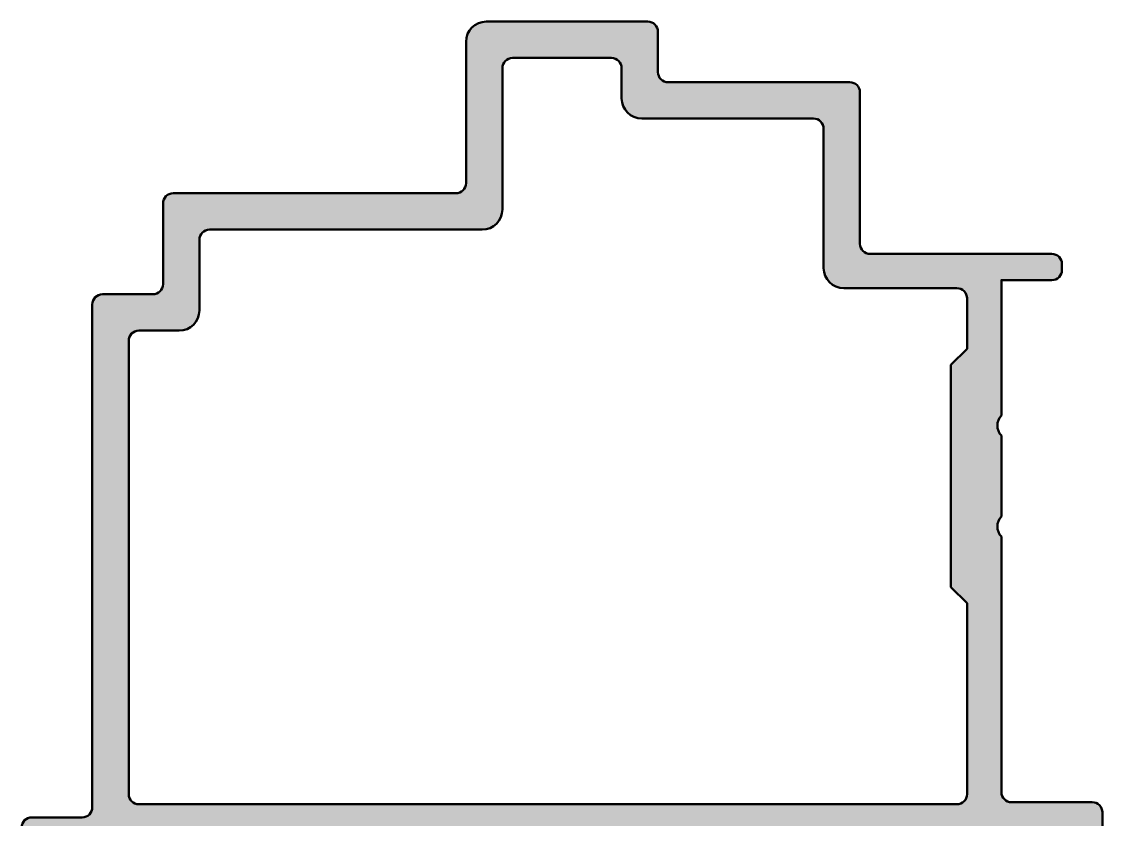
# Model space of a CAD drawing. Extents: x 0 to 75, y 0 to 102.
# Drawn here: x 3.5 to 57, y 62.5 to 102 of the extents above; entities that cross this region are included whole.
import ezdxf

# ---------------------------------------------------------------- set-up
doc = ezdxf.new("R2010")
doc.units = 0
doc.layers.add('0S-Alu contour', color=7, linetype='Continuous', lineweight=50)
doc.layers.add('0S-Alu hatch', color=252, linetype='Continuous', lineweight=25)

# ---------------------------------------------------------------- blocks, each defined once
blk = doc.blocks.new('430200__19F2C8B2_58EF_4338_A66D_4EC13E8A9B59_')
at = {"layer": '0S-Alu hatch'}
h = blk.add_hatch(color=256, dxfattribs=at)
edge = h.paths.add_edge_path()
edge.add_line((6.999970203379376, 87.99999325922859), (6.999970203379405, 63.10003412983358))
edge.add_ellipse((6.499970203379319, 63.10003412983373), major_axis=(-0.5000000000000853, 0), ratio=1, start_angle=89.99999999998369, end_angle=180, ccw=False)
edge.add_line((6.499970203379177, 62.60003412983365), (3.999946203140751, 62.60003412983365))
edge.add_arc((3.999946203140765, 62.10003412983372), 0.499999999999929, 90.0000000000016, 180)
edge.add_line((3.499946203140837, 62.10003412983372), (3.499946203140837, 61.99999088314871))
edge.add_arc((3.999946203140765, 61.99999088314868), 0.499999999999929, 180, 269.9999999999951)
edge.add_line((3.999946203140723, 61.49999088314875), (6.492283576885185, 61.49999088314875))
edge.add_ellipse((6.413447130342163, 61.23247029115564), major_axis=(-0.2788950563274284, 0), ratio=1, start_angle=178.8354106259059, end_angle=253.5801235805121, ccw=False)
edge.add_line((6.692284576885205, 61.22680188315728), (6.692284576885199, 60.77320788315725))
edge.add_ellipse((6.413416481242038, 60.7675472236802), major_axis=(-0.2789255417371433, 0), ratio=1, start_angle=106.42459455535439, end_angle=181.1628700728853, ccw=False)
edge.add_line((6.492283576885202, 60.50000388315726), (6.492283576885185, 58.61999288314878))
edge.add_arc((6.792283576885225, 58.6199928831488), 0.3000000000000398, 180, 270.0000000000027)
edge.add_line((6.792283576885239, 58.31999288314875), (7.772257895927978, 58.31999288314875))
edge.add_arc((7.772257895927992, 58.61999288314875), 0.2999999999999971, 269.9999999999973, 360)
edge.add_line((8.07225789592799, 58.61999288314875), (8.072257895927976, 61.37999088314875))
edge.add_ellipse((8.19225026653345, 61.37999088314875), major_axis=(-0.1199923706054733, 0), ratio=1, start_angle=270, end_angle=360, ccw=False)
edge.add_line((8.19225026653345, 61.49998325375422), (12.49227594749067, 61.49998325375423))
edge.add_ellipse((12.49229138458384, 60.99999869102476), major_axis=(-0.4999845629677774, 0), ratio=1, start_angle=179.9991052558096, end_angle=270.00176901518995, ccw=False)
edge.add_line((12.99227594749065, 60.99999088314979), (12.99227594749067, 60.29998630551204))
edge.add_line((12.99227594749067, 60.29998630551204), (11.60403131858442, 57.89546817807064))
edge.add_arc((11.72787726737098, 57.83755965032963), 0.1367158243071119, 154.9399071397933, 284.928266631359)
edge.add_arc((11.41329615687918, 62.51625634504268), 4.823498731231913, 274.1587439554682, 343.4516124387958)
edge.add_ellipse((16.51629309892144, 60.99999088314918), major_axis=(-0.4999999999996266, 0), ratio=1, start_angle=269.9999999999992, end_angle=343.4516124387951, ccw=False)
edge.add_line((16.51629309892145, 61.4999908831488), (46.97895615396902, 61.49999088314885))
edge.add_ellipse((46.97895615396906, 60.99999088314898), major_axis=(-0.4999999999998792, 0), ratio=1, start_angle=195.5026065571003, end_angle=270.0000000000049, ccw=False)
edge.add_arc((51.9779330721576, 62.38657478982087), 4.68771483013711, 195.5026065570951, 266.9579243877493)
edge.add_arc((51.76728355279239, 57.83513607748216), 0.135158616301025, 253.616210323016, 386.5152777472297)
edge.add_line((51.88822555767901, 57.89547580746508), (50.49998092877276, 60.29999393490649))
edge.add_line((50.49998092877276, 60.29999393490649), (50.49998092877276, 60.9999985125432))
edge.add_ellipse((50.99996549167959, 61.00000632041921), major_axis=(-0.4999845629677895, 0), ratio=1, start_angle=-90.00176901519148, end_angle=0.000894744190475194, ccw=False)
edge.add_line((50.99998092877277, 61.49999088314869), (55.29999877226075, 61.49999833918916))
edge.add_ellipse((55.29999898033544, 61.37999833918934), major_axis=(-0.1200000000000002, 0), ratio=1, start_angle=180, end_angle=270.00009934834884, ccw=False)
edge.add_line((55.41999898033544, 61.37999833918934), (55.41999898033544, 58.62000051254321))
edge.add_arc((55.71999898033544, 58.6200005125432), 0.2999999999999971, 180, 270.0000000000013)
edge.add_line((55.71999898033545, 58.32000051254321), (56.69997329937822, 58.32000051254321))
edge.add_arc((56.69997329937821, 58.62000051254323), 0.3000000000000185, 270.0000000000013, 360)
edge.add_line((56.99997329937823, 58.62000051254323), (56.99997329937823, 60.50001151255172))
edge.add_ellipse((57.07884039502141, 60.76755485307467), major_axis=(-0.2789255417371599, 0), ratio=1, start_angle=-1.1628700728862214, end_angle=73.57540544464422, ccw=False)
edge.add_line((56.79997229937823, 60.77321551255173), (56.79997229937823, 61.22680951255173))
edge.add_ellipse((57.07880974592129, 61.2324779205501), major_axis=(-0.2788950563274377, 0), ratio=1, start_angle=-73.58012358050507, end_angle=1.16458937409692, ccw=False)
edge.add_line((56.99997329937822, 61.49999851254321), (56.99997020337928, 62.84999088314894))
edge.add_arc((56.49997020337931, 62.84999088314892), 0.4999999999999716, 0, 90.00000000000325)
edge.add_line((56.49997020337928, 63.34999088314889), (52.49997020337929, 63.34999088314889))
edge.add_ellipse((52.49997020337929, 63.84999088314889), major_axis=(-0.5, 0), ratio=1, start_angle=0, end_angle=90, ccw=False)
edge.add_line((51.99997020337928, 63.84999088314889), (51.99997020337928, 76.49999088314881))
edge.add_ellipse((52.52499715737191, 76.99999088314881), major_axis=(-0.7250195186467593, 0), ratio=1, start_angle=-43.60134995159302, end_angle=43.60134995159302, ccw=False)
edge.add_line((51.99997020337928, 77.49999088314881), (51.99997020337928, 81.4999634173286))
edge.add_ellipse((52.52499715737191, 81.99996341732862), major_axis=(-0.7250195186467593, 0), ratio=1, start_angle=-43.60134995159302, end_angle=43.60134995159302, ccw=False)
edge.add_line((51.99997020337928, 82.4999634173286), (51.99997020337928, 89.19999088314891))
edge.add_line((51.99997020337928, 89.19999088314891), (54.49997020337928, 89.19999088314891))
edge.add_arc((54.49997020337934, 89.69999088314886), 0.4999999999999432, 269.9999999999935, 360)
edge.add_line((54.99997020337929, 89.69999088314886), (54.99997020337929, 89.99999088314875))
edge.add_arc((54.49997020337925, 89.99999088314877), 0.5000000000000285, 0, 89.99999999999675)
edge.add_line((54.49997020337928, 90.49999088314883), (45.49997020337917, 90.49999088314883))
edge.add_ellipse((45.49997020337922, 90.99999088314875), major_axis=(-0.4999999999999432, 0), ratio=1, start_angle=0, end_angle=89.99999999999352, ccw=False)
edge.add_line((44.99997020337928, 90.99999088314875), (44.99997020337928, 98.49999088314881))
edge.add_arc((44.49997020337928, 98.49999088314881), 0.5, 0, 90)
edge.add_line((44.49997020337928, 98.99999088314881), (35.49994925489824, 98.99999088314887))
edge.add_ellipse((35.49994925489819, 99.49999088314894), major_axis=(-0.500000000000071, 0), ratio=1, start_angle=0, end_angle=90.00000000000568, ccw=False)
edge.add_line((34.99994925489812, 99.49999088314894), (34.99994925489812, 101.4999904651394))
edge.add_arc((34.49994925489807, 101.4999904651393), 0.5000000000000498, 0, 90.00000000000651)
edge.add_line((34.49994925489801, 101.9999904651394), (26.49997020337918, 101.9999904651394))
edge.add_arc((26.49997020337918, 100.9999904651394), 1, 90, 180)
edge.add_line((25.49997020337918, 100.9999904651394), (25.49997020337917, 93.99999088315006))
edge.add_ellipse((24.99997020337928, 93.99999088315006), major_axis=(-0.4999999999998935, 0), ratio=1, start_angle=90, end_angle=180, ccw=False)
edge.add_line((24.99997020337928, 93.49999088315016), (10.99997020338099, 93.49999088315018))
edge.add_arc((10.99997020338095, 92.9999908831501), 0.500000000000071, 89.99999999999511, 180)
edge.add_line((10.49997020338088, 92.9999908831501), (10.49997020338099, 88.99999325922867))
edge.add_ellipse((9.999970203381025, 88.99999325922872), major_axis=(-0.4999999999999716, 0), ratio=1, start_angle=89.99999999999511, end_angle=180, ccw=False)
edge.add_line((9.999970203380983, 88.49999325922875), (7.499970203379263, 88.49999325922877))
edge.add_arc((7.499970203379419, 87.99999325922875), 0.5000000000000427, 90.0000000000179, 180)
edge = h.paths.add_edge_path()
edge.add_arc((11.29997020338113, 87.69999325922865), 1.000000000000014, 270, 360)
edge.add_line((12.29997020338115, 87.69999325922865), (12.29997020338092, 91.19999088315015))
edge.add_ellipse((12.79997020338093, 91.19999088315015), major_axis=(-0.5000000000000142, 0), ratio=1, start_angle=270.00000000001387, end_angle=360, ccw=False)
edge.add_line((12.79997020338081, 91.69999088315016), (26.29997020337924, 91.6999908831502))
edge.add_arc((26.29997020337924, 92.69999088315024), 1, 270, 360)
edge.add_line((27.29997020337924, 92.69999088315024), (27.29997020337924, 99.69999046513973))
edge.add_ellipse((27.79997020337898, 99.69999046513972), major_axis=(-0.4999999999997442, 0), ratio=1, start_angle=269.99999999998454, end_angle=360, ccw=False)
edge.add_line((27.79997020337912, 100.1999904651394), (32.69994925489805, 100.1999904651393))
edge.add_ellipse((32.69994925489809, 99.69999046513927), major_axis=(-0.5000000000000853, 0), ratio=1, start_angle=180, end_angle=270.0000000000041, ccw=False)
edge.add_line((33.19994925489818, 99.69999046513936), (33.19994925489848, 98.19999088314887))
edge.add_arc((34.19994925489852, 98.19999088314887), 1.000000000000042, 180, 269.9999999999996)
edge.add_line((34.19994925489851, 97.19999088314881), (42.69997020337933, 97.19999088314881))
edge.add_ellipse((42.69997020337935, 96.69999088314884), major_axis=(-0.4999999999999716, 0), ratio=1, start_angle=180, end_angle=270.00000000000324, ccw=False)
edge.add_line((43.19997020337932, 96.69999088314889), (43.19997020337933, 89.79999088314881))
edge.add_arc((44.19997020337933, 89.79999088314881), 1, 180, 270)
edge.add_line((44.19997020337933, 88.79999088314882), (49.79997020337912, 88.79999088314887))
edge.add_ellipse((49.79997020337918, 88.29999088314884), major_axis=(-0.500000000000057, 0), ratio=1, start_angle=180, end_angle=270.0000000000065, ccw=False)
edge.add_line((50.29997020337924, 88.29999088314888), (50.29997020337912, 85.79998290016742))
edge.add_line((50.29997020337912, 85.79998290016742), (49.49997020337917, 84.99998290016792))
edge.add_line((49.49997020337917, 84.99998290016792), (49.49997020337906, 73.99997690180514))
edge.add_line((49.49997020337906, 73.99997690180514), (50.29997020337912, 73.19997690180558))
edge.add_line((50.29997020337912, 73.19997690180558), (50.29997020337935, 63.7499908831489))
edge.add_ellipse((49.79997020337935, 63.7499908831489), major_axis=(-0.5, 0), ratio=1, start_angle=89.9999999999992, end_angle=180, ccw=False)
edge.add_line((49.79997020337934, 63.24999088314889), (9.29997020337936, 63.24999088314888))
edge.add_ellipse((9.29997020337936, 63.74999088314888), major_axis=(-0.5, 0), ratio=1, start_angle=0, end_angle=90, ccw=False)
edge.add_line((8.79997020337936, 63.74999088314888), (8.799970203379244, 86.19999325922858))
edge.add_ellipse((9.299970203379331, 86.19999325922858), major_axis=(-0.5000000000000853, 0), ratio=1, start_angle=270.00000000001137, end_angle=360, ccw=False)
edge.add_line((9.299970203379232, 86.69999325922866), (11.29997020338113, 86.69999325922863))
at = {"layer": '0S-Alu contour', "color": 7}
for points in [[(34.49994925489801, 101.9999904651394), (26.49997020337918, 101.9999904651394)], [(34.99994925489812, 99.49999088314894), (34.99994925489812, 101.4999904651394)], [(25.49997020337918, 100.9999904651394), (25.49997020337917, 93.99999088315006)], [(27.79997020337912, 100.1999904651394), (32.69994925489805, 100.1999904651393)], [(27.29997020337924, 92.69999088315024), (27.29997020337924, 99.69999046513973)], [(33.19994925489818, 99.69999046513936), (33.19994925489848, 98.19999088314887)], [(44.49997020337928, 98.99999088314881), (35.49994925489824, 98.99999088314887)], [(44.99997020337928, 90.99999088314875), (44.99997020337928, 98.49999088314881)], [(34.19994925489851, 97.19999088314881), (42.69997020337933, 97.19999088314881)], [(43.19997020337932, 96.69999088314889), (43.19997020337933, 89.79999088314881)], [(24.99997020337928, 93.49999088315016), (10.99997020338099, 93.49999088315018)], [(10.49997020338088, 92.9999908831501), (10.49997020338099, 88.99999325922867)], [(12.79997020338081, 91.69999088315016), (26.29997020337924, 91.6999908831502)], [(12.29997020338115, 87.69999325922865), (12.29997020338092, 91.19999088315015)], [(54.49997020337928, 90.49999088314883), (45.49997020337917, 90.49999088314883)], [(54.99997020337929, 89.69999088314886), (54.99997020337929, 89.99999088314875)], [(51.99997020337928, 82.4999634173286), (51.99997020337928, 89.19999088314891), (54.49997020337928, 89.19999088314891)], [(9.999970203380983, 88.49999325922875), (7.499970203379263, 88.49999325922877)], [(44.19997020337933, 88.79999088314882), (49.79997020337912, 88.79999088314887)], [(50.29997020337924, 88.29999088314888), (50.29997020337912, 85.79998290016742), (49.49997020337917, 84.99998290016792), (49.49997020337906, 73.99997690180514), (50.29997020337912, 73.19997690180558), (50.29997020337935, 63.7499908831489)], [(6.999970203379376, 87.99999325922859), (6.999970203379405, 63.10003412983358)], [(9.299970203379232, 86.69999325922866), (11.29997020338113, 86.69999325922863)], [(8.79997020337936, 63.74999088314888), (8.799970203379244, 86.19999325922858)], [(51.99997020337928, 77.49999088314881), (51.99997020337928, 81.4999634173286)], [(51.99997020337928, 63.84999088314889), (51.99997020337928, 76.49999088314881)], [(49.79997020337934, 63.24999088314889), (9.29997020337936, 63.24999088314888)], [(56.49997020337928, 63.34999088314889), (52.49997020337929, 63.34999088314889)], [(6.499970203379177, 62.60003412983365), (3.999946203140751, 62.60003412983365)], [(56.99997329937822, 61.49999851254321), (56.99997020337928, 62.84999088314894)], [(3.499946203140837, 62.10003412983372), (3.499946203140837, 61.99999088314871)], [(3.999946203140723, 61.49999088314875), (6.492283576885185, 61.49999088314875)], [(6.692284576885205, 61.22680188315728), (6.692284576885199, 60.77320788315725)], [(8.07225789592799, 58.61999288314875), (8.072257895927976, 61.37999088314875)], [(8.19225026653345, 61.49998325375422), (12.49227594749067, 61.49998325375423)], [(12.99227594749065, 60.99999088314979), (12.99227594749067, 60.29998630551204), (11.60403131858442, 57.89546817807064)], [(16.51629309892145, 61.4999908831488), (46.97895615396902, 61.49999088314885)], [(51.88822555767901, 57.89547580746508), (50.49998092877276, 60.29999393490649), (50.49998092877276, 60.9999985125432)], [(50.99998092877277, 61.49999088314869), (55.29999877226075, 61.49999833918916)], [(55.41999898033544, 61.37999833918934), (55.41999898033544, 58.62000051254321)], [(56.79997229937823, 60.77321551255173), (56.79997229937823, 61.22680951255173)], [(6.492283576885202, 60.50000388315726), (6.492283576885185, 58.61999288314878)], [(56.99997329937823, 58.62000051254323), (56.99997329937823, 60.50001151255172)], [(6.792283576885239, 58.31999288314875), (7.772257895927978, 58.31999288314875)], [(55.71999898033545, 58.32000051254321), (56.69997329937822, 58.32000051254321)]]:
    blk.add_lwpolyline(points, dxfattribs=at)
for centre, radius, start, end in [((26.49997020337918, 100.9999904651394), 1, 90, 180), ((34.49994925489807, 101.4999904651393), 0.5000000000000498, 0, 90.00000000000651), ((44.49997020337928, 98.49999088314881), 0.5, 0, 90), ((34.19994925489852, 98.19999088314887), 1.000000000000042, 180, 269.9999999999996), ((10.99997020338095, 92.9999908831501), 0.500000000000071, 89.99999999999511, 180), ((26.29997020337924, 92.69999088315024), 1, 270, 0), ((54.49997020337925, 89.99999088314877), 0.5000000000000285, 0, 89.99999999999675), ((44.19997020337933, 89.79999088314881), 1, 180, 270), ((54.49997020337934, 89.69999088314886), 0.4999999999999432, 269.9999999999935, 0), ((7.499970203379419, 87.99999325922875), 0.5000000000000427, 90.0000000000179, 180), ((11.29997020338113, 87.69999325922865), 1.000000000000014, 270, 0), ((56.49997020337931, 62.84999088314892), 0.4999999999999716, 0, 90.00000000000325), ((3.999946203140765, 62.10003412983372), 0.499999999999929, 90.0000000000016, 180), ((3.999946203140765, 61.99999088314868), 0.499999999999929, 180, 269.9999999999951), ((11.41329615687918, 62.51625634504268), 4.823498731231913, 274.1587439554682, 343.4516124387958), ((51.9779330721576, 62.38657478982087), 4.68771483013711, 195.5026065570951, 266.9579243877493), ((6.792283576885225, 58.6199928831488), 0.3000000000000398, 180, 270.0000000000027), ((7.772257895927992, 58.61999288314875), 0.2999999999999971, 269.9999999999973, 0), ((55.71999898033544, 58.6200005125432), 0.2999999999999971, 180, 270.0000000000013), ((56.69997329937821, 58.62000051254323), 0.3000000000000185, 270.0000000000013, 0), ((11.72787726737098, 57.83755965032963), 0.1367158243071119, 154.9399071397933, 284.928266631359), ((51.76728355279239, 57.83513607748216), 0.135158616301025, 253.616210323016, 26.51527774722968)]:
    blk.add_arc(centre, radius, start, end, dxfattribs=at)
at = {"layer": '0S-Alu contour', "color": 7, "extrusion": (0, 0, -1)}
for centre, radius, start, end in [((-27.79997020337898, 99.69999046513972), 0.4999999999997442, 0, 90.00000000001548), ((-32.69994925489809, 99.69999046513927), 0.5000000000000853, 89.99999999999594, 180), ((-35.49994925489819, 99.49999088314894), 0.500000000000071, 269.9999999999943, 0), ((-42.69997020337935, 96.69999088314884), 0.4999999999999716, 89.99999999999675, 180), ((-24.99997020337928, 93.99999088315006), 0.4999999999998935, 180, 270), ((-12.79997020338093, 91.19999088315015), 0.5000000000000142, 0, 89.99999999998616), ((-45.49997020337922, 90.99999088314875), 0.4999999999999432, 270.0000000000065, 0), ((-9.999970203381025, 88.99999325922872), 0.4999999999999716, 180, 270.0000000000049), ((-49.79997020337918, 88.29999088314884), 0.500000000000057, 89.99999999999349, 180), ((-9.299970203379331, 86.19999325922858), 0.5000000000000853, 0, 89.99999999998862), ((-52.52499715737191, 81.99996341732862), 0.7250195186467593, 316.398650048407, 43.60134995159298), ((-52.52499715737191, 76.99999088314881), 0.7250195186467593, 316.398650048407, 43.60134995159298), ((-9.29997020337936, 63.74999088314888), 0.5, 270, 0), ((-49.79997020337935, 63.7499908831489), 0.5, 180, 270.0000000000008), ((-52.49997020337929, 63.84999088314889), 0.5, 270, 0), ((-6.499970203379319, 63.10003412983373), 0.5000000000000853, 180, 270.0000000000163), ((-6.413447130342163, 61.23247029115564), 0.2788950563274284, 106.4198764194879, 181.1645893740941), ((-8.19225026653345, 61.37999088314875), 0.1199923706054733, 0, 90), ((-12.49229138458384, 60.99999869102476), 0.4999845629677774, 89.99823098481005, 180.0008947441905), ((-16.51629309892144, 60.99999088314918), 0.4999999999996266, 16.54838756120491, 90.00000000000081), ((-46.97895615396906, 60.99999088314898), 0.4999999999998792, 89.99999999999511, 164.4973934428997), ((-50.99996549167959, 61.00000632041921), 0.4999845629677895, 359.9991052558095, 90.00176901519157), ((-55.29999898033544, 61.37999833918934), 0.1200000000000002, 89.99990065165116, 180), ((-57.07880974592129, 61.2324779205501), 0.2788950563274378, 358.8354106259031, 73.58012358050505), ((-6.413416481242038, 60.7675472236802), 0.2789255417371433, 178.8371299271147, 253.5754054446456), ((-57.07884039502141, 60.76755485307467), 0.2789255417371599, 286.4245945553559, 1.162870072886224)]:
    blk.add_arc(centre, radius, start, end, dxfattribs=at)
blk = doc.blocks.new('430740__C3667F3E_3B28_450D_AD18_E11546CC95DC_')
at = {"layer": '0S-Alu contour', "color": 7}
blk.add_blockref('430200__19F2C8B2_58EF_4338_A66D_4EC13E8A9B59_', (0, 0), dxfattribs=at)

msp = doc.modelspace()

# ---------------------------------------------------------------- block references
at = {"layer": '0S-Alu contour', "color": 7}
msp.add_blockref('430740__C3667F3E_3B28_450D_AD18_E11546CC95DC_', (0, 0), dxfattribs=at)

doc.saveas('drawing.dxf')
